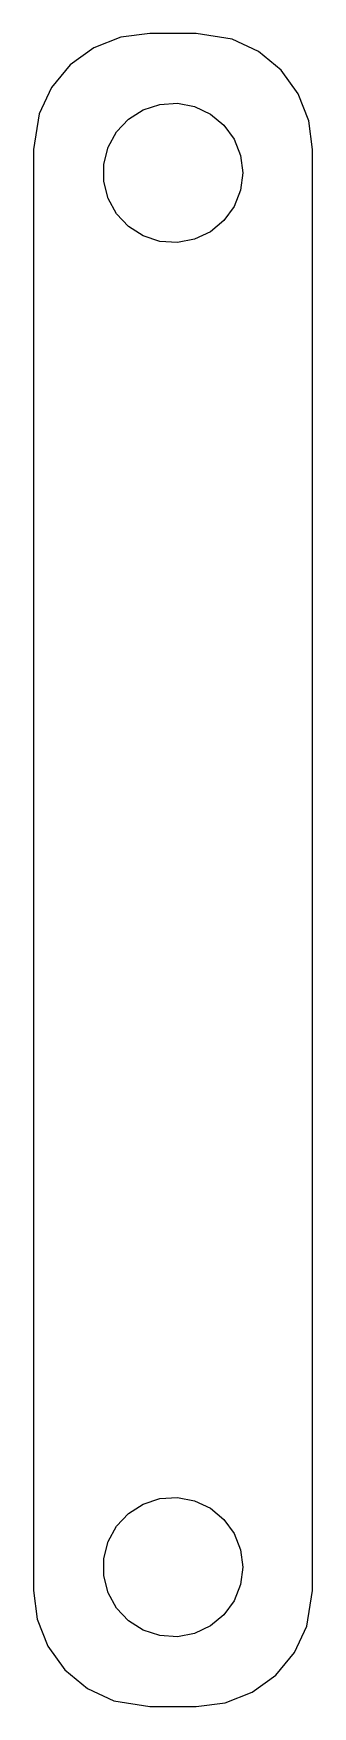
# Model space of a CAD drawing. Header units: metres. Extents: x -6 to 6, y -36 to 36.
import ezdxf

# ---------------------------------------------------------------- set-up
doc = ezdxf.new("R2010")
doc.units = ezdxf.units.M

msp = doc.modelspace()

# ---------------------------------------------------------------- linework, layer by layer
for p, q in [((-1, 36), (-2.24345, 35.8429)), ((1, 36), (-1, 36)), ((2.54509, 35.7553), (1, 36)), ((-3.40877, 35.3815), (-4.42273, 34.6448)), ((-2.24345, 35.8429), (-3.40877, 35.3815)), ((3.67914, 35.2216), (2.54509, 35.7553)), ((-4.42273, 34.6448), (-5.22163, 33.6791)), ((4.64484, 34.4227), (3.67914, 35.2216)), ((5.38153, 33.4088), (4.64484, 34.4227)), ((-5.22163, 33.6791), (-5.75528, 32.5451)), ((5.84291, 32.2435), (5.38153, 33.4088)), ((-5.75528, 32.5451), (-6, 31)), ((-1.91226, 32.3115), (-1.27733, 32.7145)), ((-1.27733, 32.7145), (-0.562134, 32.9469)), ((-0.562134, 32.9469), (0.18837, 32.9941)), ((0.18837, 32.9941), (0.927048, 32.8532)), ((0.927048, 32.8532), (1.60747, 32.533)), ((1.60747, 32.533), (2.1869, 32.0536)), ((-2.78932, 31.1044), (-2.42705, 31.7634)), ((-2.42705, 31.7634), (-1.91226, 32.3115)), ((2.1869, 32.0536), (2.62891, 31.4453)), ((6, 31), (5.84291, 32.2435)), ((-6, 31), (-6, -31)), ((-2.97633, 30.376), (-2.78932, 31.1044)), ((2.62891, 31.4453), (2.90575, 30.7461)), ((6, -31), (6, 31)), ((-2.97633, 29.624), (-2.97633, 30.376)), ((2.90575, 30.7461), (3, 30)), ((-2.78932, 28.8956), (-2.97633, 29.624)), ((3, 30), (2.90575, 29.2539)), ((-2.42705, 28.2366), (-2.78932, 28.8956)), ((2.90575, 29.2539), (2.62891, 28.5547)), ((-1.91226, 27.6884), (-2.42705, 28.2366)), ((2.62891, 28.5547), (2.1869, 27.9464)), ((-1.27733, 27.2855), (-1.91226, 27.6884)), ((1.60747, 27.467), (0.927048, 27.1468)), ((2.1869, 27.9464), (1.60747, 27.467)), ((-0.562134, 27.0531), (-1.27733, 27.2855)), ((0.18837, 27.0059), (-0.562134, 27.0531)), ((0.927048, 27.1468), (0.18837, 27.0059)), ((-1.91226, -27.6884), (-1.27733, -27.2855)), ((-1.27733, -27.2855), (-0.562134, -27.0531)), ((-0.562134, -27.0531), (0.18837, -27.0059)), ((0.18837, -27.0059), (0.927048, -27.1468)), ((0.927048, -27.1468), (1.60747, -27.467)), ((-2.42705, -28.2366), (-1.91226, -27.6884)), ((1.60747, -27.467), (2.1869, -27.9464)), ((2.1869, -27.9464), (2.62891, -28.5547)), ((-2.78932, -28.8956), (-2.42705, -28.2366)), ((2.62891, -28.5547), (2.90575, -29.2539)), ((-2.97633, -29.624), (-2.78932, -28.8956)), ((2.90575, -29.2539), (3, -30)), ((-2.97633, -30.376), (-2.97633, -29.624)), ((3, -30), (2.90575, -30.7461)), ((-2.78932, -31.1044), (-2.97633, -30.376)), ((2.90575, -30.7461), (2.62891, -31.4453)), ((-6, -31), (-5.84291, -32.2435)), ((-2.42705, -31.7634), (-2.78932, -31.1044)), ((2.62891, -31.4453), (2.1869, -32.0536)), ((5.75528, -32.5451), (6, -31)), ((-5.84291, -32.2435), (-5.38153, -33.4088)), ((-1.91226, -32.3115), (-2.42705, -31.7634)), ((-1.27733, -32.7145), (-1.91226, -32.3115)), ((2.1869, -32.0536), (1.60747, -32.533)), ((-0.562134, -32.9469), (-1.27733, -32.7145)), ((0.18837, -32.9941), (-0.562134, -32.9469)), ((0.927048, -32.8532), (0.18837, -32.9941)), ((1.60747, -32.533), (0.927048, -32.8532)), ((5.22163, -33.6791), (5.75528, -32.5451)), ((-5.38153, -33.4088), (-4.64484, -34.4227)), ((4.42273, -34.6448), (5.22163, -33.6791)), ((-4.64484, -34.4227), (-3.67914, -35.2216)), ((-3.67914, -35.2216), (-2.54509, -35.7553)), ((3.40877, -35.3815), (4.42273, -34.6448)), ((-2.54509, -35.7553), (-1, -36)), ((-1, -36), (1, -36)), ((1, -36), (2.24345, -35.8429)), ((2.24345, -35.8429), (3.40877, -35.3815))]:
    msp.add_line(p, q)

doc.saveas('drawing.dxf')
